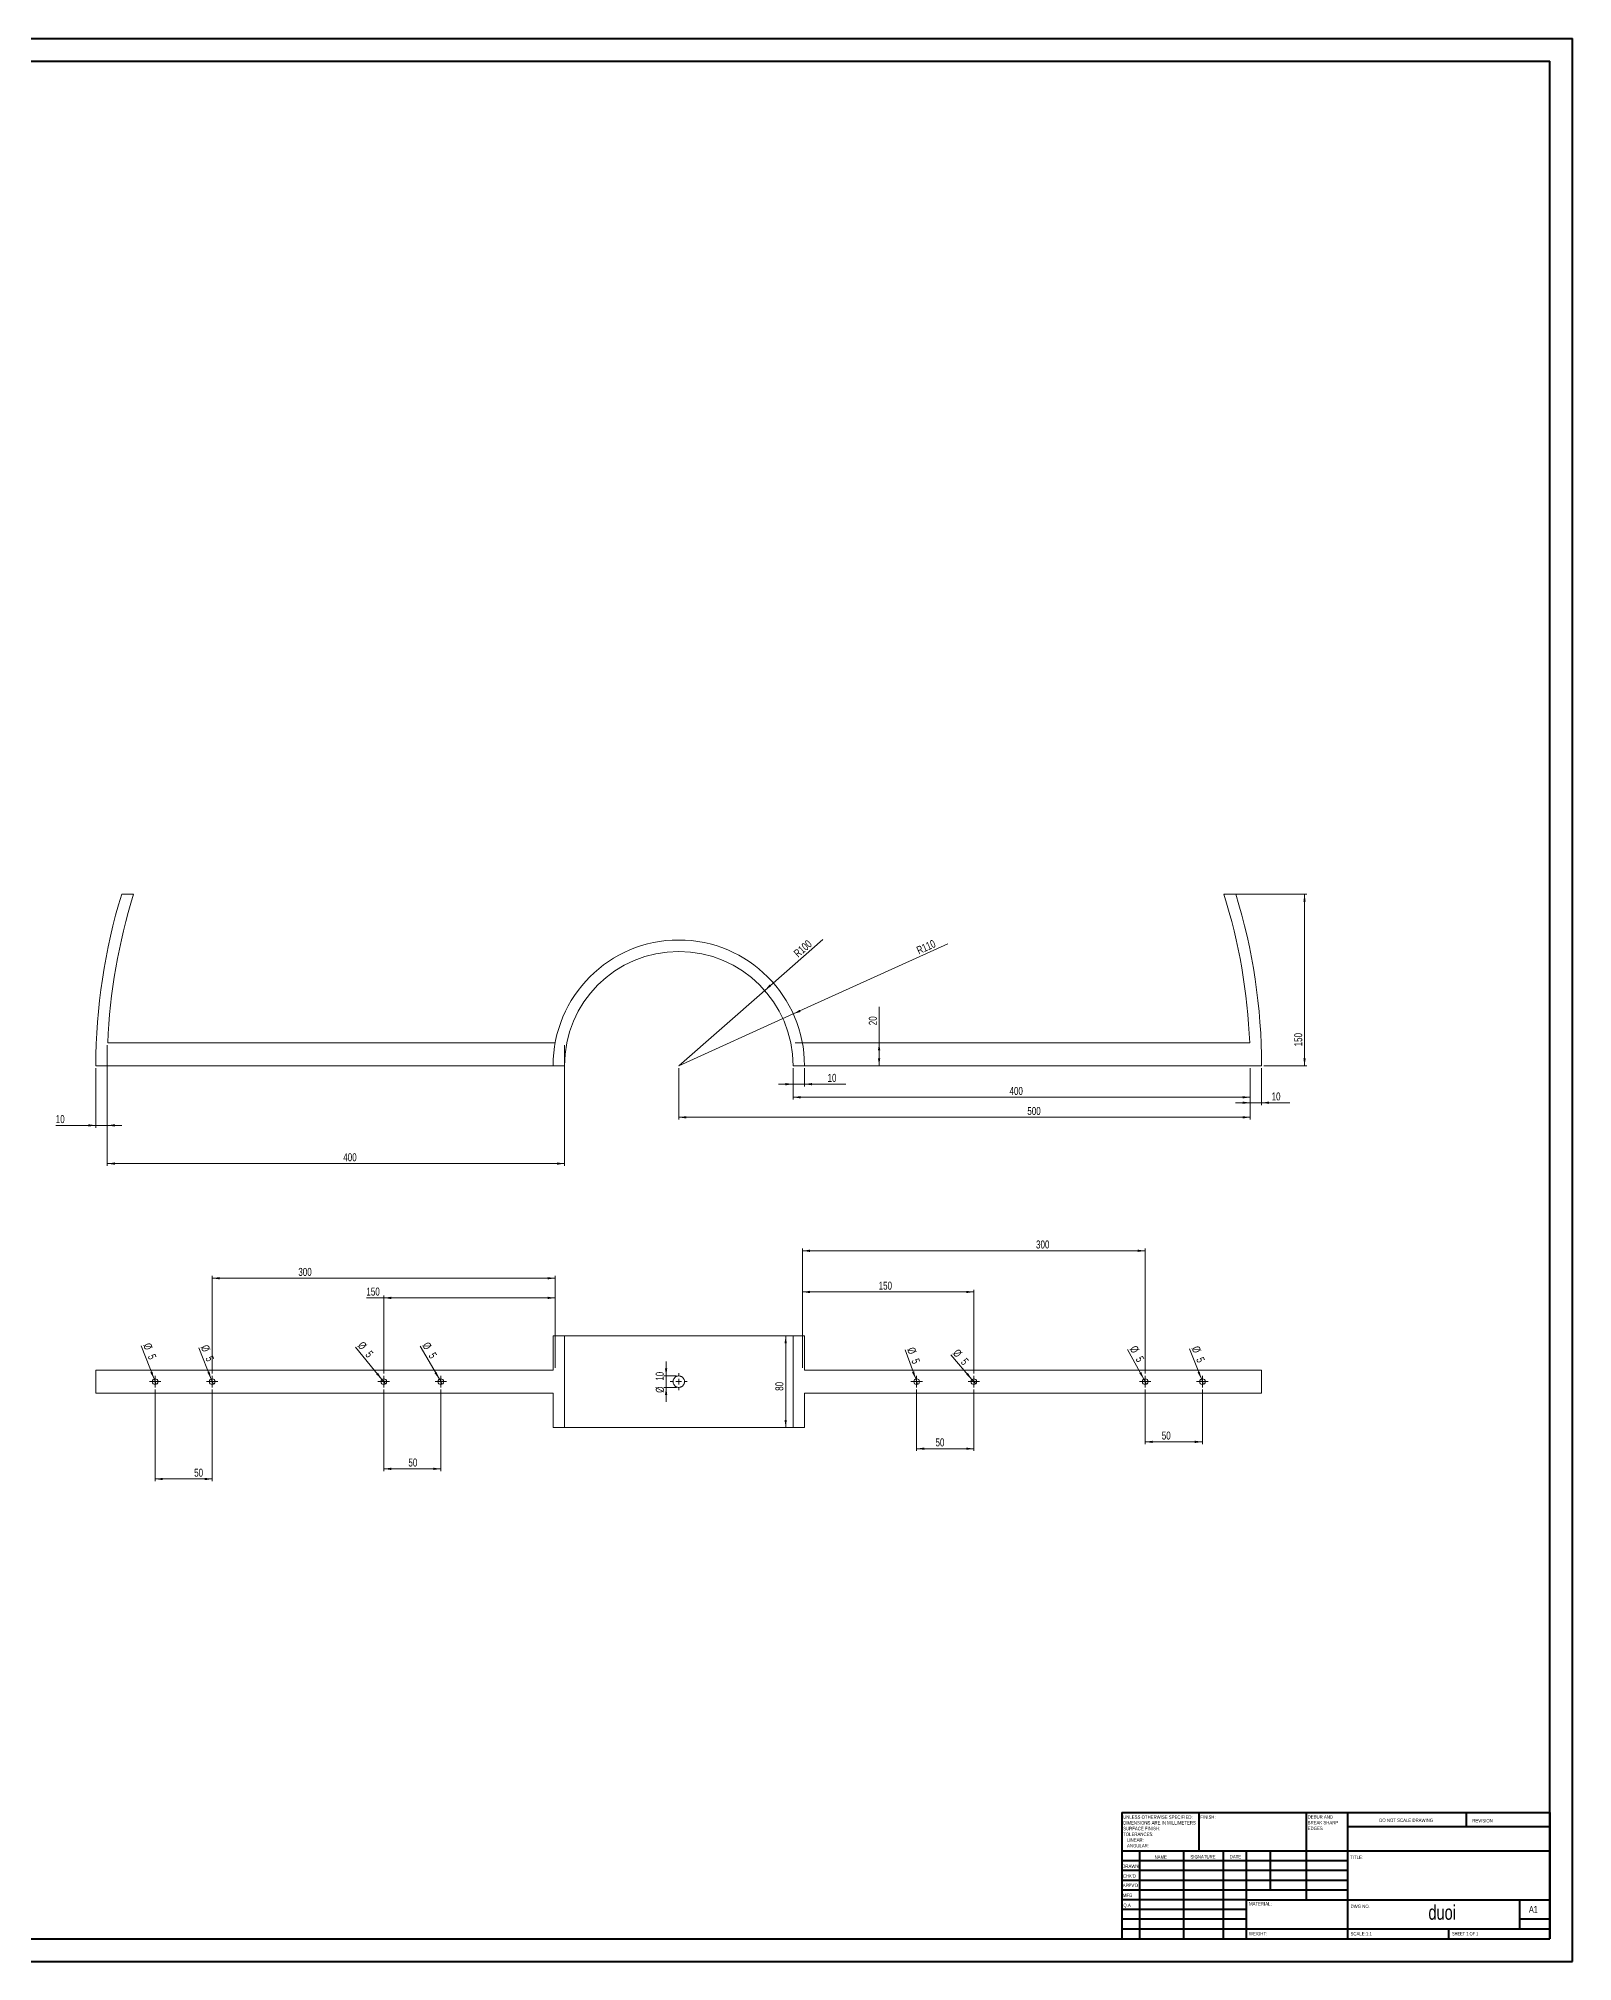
# Model space of a CAD drawing. Header units: millimetres. Extents: x 0 to 1189, y 0 to 841.
# Drawn here: x 518 to 1189, y 0 to 841 of the extents above; entities that cross this region are included whole.
import ezdxf

# ---------------------------------------------------------------- set-up
doc = ezdxf.new("R2010")
doc.units = ezdxf.units.MM
doc.styles.add('SLDTEXTSTYLE0', font='TXT', dxfattribs={"width": 0.75})
doc.styles.add('SLDTEXTSTYLE1', font='TXT', dxfattribs={"width": 0.6875})
doc.dimstyles.new('SLDDIMSTYLE0', dxfattribs={"dimtxt": 3.5, "dimasz": 3.302, "dimexe": 0, "dimexo": 0.0625, "dimgap": 0.875, "dimtad": 1, "dimlfac": 2, "dimrnd": 1e-09, "dimzin": 12, "dimdsep": 46, "dimtxsty": 'SLDTEXTSTYLE0', "dimsah": 1, "dimcen": 0.09, "dimadec": 0, "dimazin": 3, "dimtfac": 1, "dimtofl": 0, "dimtmove": 0, "dimatfit": 3, "dimfxl": 1, "dimfrac": 2, "dimtolj": 1, "dimtzin": 12, "dimarcsym": 0})
doc.dimstyles.new('SLDDIMSTYLE1', dxfattribs={"dimtxt": 3.5, "dimasz": 3.302, "dimexe": 0, "dimexo": 0.0625, "dimgap": 0.875, "dimtad": 1, "dimlfac": 2, "dimrnd": 1e-09, "dimzin": 12, "dimdsep": 46, "dimtxsty": 'SLDTEXTSTYLE0', "dimblk1": 'NONE', "dimsah": 1, "dimcen": 0, "dimadec": 0, "dimazin": 3, "dimtfac": 1, "dimtmove": 0, "dimatfit": 3, "dimldrblk": 'NONE', "dimfxl": 1, "dimfrac": 2, "dimtolj": 1, "dimtzin": 12, "dimarcsym": 0})
doc.dimstyles.new('SLDDIMSTYLE2', dxfattribs={"dimtxt": 3.5, "dimasz": 3.302, "dimexe": 0, "dimexo": 0.0625, "dimgap": 0.875, "dimtad": 1, "dimlfac": 2, "dimrnd": 1e-09, "dimzin": 12, "dimdsep": 46, "dimtxsty": 'SLDTEXTSTYLE0', "dimsah": 1, "dimcen": 0.09, "dimadec": 0, "dimazin": 3, "dimtfac": 1, "dimtmove": 0, "dimatfit": 0, "dimfxl": 1, "dimfrac": 2, "dimtolj": 1, "dimtzin": 12, "dimarcsym": 0})
doc.dimstyles.new('SLDDIMSTYLE3', dxfattribs={"dimtxt": 3.5, "dimasz": 3.302, "dimexe": 0, "dimexo": 0.0625, "dimgap": 0.875, "dimtad": 1, "dimlfac": 2, "dimrnd": 1e-09, "dimzin": 12, "dimdsep": 46, "dimtxsty": 'SLDTEXTSTYLE0', "dimsah": 1, "dimcen": 0, "dimadec": 0, "dimazin": 3, "dimtfac": 1, "dimtofl": 0, "dimtmove": 0, "dimatfit": 3, "dimfxl": 1, "dimfrac": 2, "dimtolj": 1, "dimtzin": 12, "dimarcsym": 0})

# ---------------------------------------------------------------- blocks, each defined once
blk = doc.blocks.new('SW_NOTE_0')
at = {"color": 0, "linetype": 'Continuous', "lineweight": 0, "char_height": 1.5, "attachment_point": 1, "style": 'SLDTEXTSTYLE0'}
for s, insert in [('DEBUR AND', (0, 1.93)), ('BREAK SHARP', (0, -0.57)), ('EDGES', (0, -3.07))]:
    blk.add_mtext(s, dxfattribs=dict(at, insert=insert))
blk = doc.blocks.new('SW_NOTE_1')
at = {"color": 0, "linetype": 'Continuous', "lineweight": 0, "char_height": 1.5, "attachment_point": 1, "style": 'SLDTEXTSTYLE0'}
for s, insert in [('UNLESS OTHERWISE SPECIFIED:', (0, 1.93)), ('TOLERANCES:', (0, -5.57)), ('SURFACE FINISH:', (0, -3.07)), ('DIMENSIONS ARE IN MILLIMETERS', (0, -0.57)), ('LINEAR:', (1.69, -8.07)), ('ANGULAR:', (1.69, -10.57))]:
    blk.add_mtext(s, dxfattribs=dict(at, insert=insert))
blk = doc.blocks.new('_D')
at = {"color": 7, "linetype": 'Continuous', "lineweight": 0}
for p, q in [((852.04, 273.81), (843.82, 273.81)), ((844.82, 233.81), (844.82, 273.81)), ((852.04, 233.81), (843.82, 233.81))]:
    blk.add_line(p, q, dxfattribs=at)
for points in [[(844.82, 273.81), (844.31, 270.51), (845.33, 270.51)], [(844.82, 233.81), (845.33, 237.11), (844.31, 237.11)]]:
    blk.add_solid(points, dxfattribs=at)
at = {"color": 7, "linetype": 'Continuous', "lineweight": 0, "insert": (840.31, 249.8, 37.55), "char_height": 3.5, "attachment_point": 1, "rotation": 90, "style": 'SLDTEXTSTYLE0'}
blk.add_mtext('80', dxfattribs=at)
blk = doc.blocks.new('_D_1')
at = {"color": 7, "linetype": 'Continuous', "lineweight": 0}
for p, q in [((852.12, 259.81), (852.12, 312.03)), ((1002.12, 257.31), (1002.12, 312.03)), ((1002.12, 311.03), (852.12, 311.03))]:
    blk.add_line(p, q, dxfattribs=at)
for points in [[(852.12, 311.03), (855.42, 310.53), (855.42, 311.54)], [(1002.12, 311.03), (998.82, 311.54), (998.82, 310.53)]]:
    blk.add_solid(points, dxfattribs=at)
at = {"color": 7, "linetype": 'Continuous', "lineweight": 0, "insert": (954.35, 315.55, 27.45), "char_height": 3.5, "attachment_point": 1, "style": 'SLDTEXTSTYLE0'}
blk.add_mtext('300', dxfattribs=at)
blk = doc.blocks.new('_D_2')
at = {"color": 7, "linetype": 'Continuous', "lineweight": 0}
for p, q in [((852.12, 259.81), (852.12, 294.03)), ((927.12, 293.03), (852.12, 293.03)), ((927.12, 257.31), (927.12, 294.03))]:
    blk.add_line(p, q, dxfattribs=at)
for points in [[(852.12, 293.03), (855.42, 292.53), (855.42, 293.54)], [(927.12, 293.03), (923.82, 293.54), (923.82, 292.53)]]:
    blk.add_solid(points, dxfattribs=at)
at = {"color": 7, "linetype": 'Continuous', "lineweight": 0, "insert": (885.49, 297.55, 27.45), "char_height": 3.5, "attachment_point": 1, "style": 'SLDTEXTSTYLE0'}
blk.add_mtext('150', dxfattribs=at)
blk = doc.blocks.new('_D_3')
at = {"color": 7, "linetype": 'Continuous', "lineweight": 0}
for p, q in [((668.96, 290.44), (661.39, 290.44)), ((668.96, 257.31), (668.96, 291.44)), ((668.96, 290.44), (743.96, 290.44)), ((743.96, 259.81), (743.96, 291.44))]:
    blk.add_line(p, q, dxfattribs=at)
for points in [[(668.96, 290.44), (672.26, 289.93), (672.26, 290.95)], [(743.96, 290.44), (740.65, 290.95), (740.65, 289.93)]]:
    blk.add_solid(points, dxfattribs=at)
at = {"color": 7, "linetype": 'Continuous', "lineweight": 0, "insert": (661.39, 294.95, 27.45), "char_height": 3.5, "attachment_point": 1, "style": 'SLDTEXTSTYLE0'}
blk.add_mtext('150', dxfattribs=at)
blk = doc.blocks.new('_D_4')
at = {"color": 7, "linetype": 'Continuous', "lineweight": 0}
for p, q in [((593.96, 257.31), (593.96, 300.03)), ((593.96, 299.03), (743.96, 299.03)), ((743.96, 259.81), (743.96, 300.03))]:
    blk.add_line(p, q, dxfattribs=at)
for points in [[(593.96, 299.03), (597.26, 298.53), (597.26, 299.54)], [(743.96, 299.03), (740.65, 299.54), (740.65, 298.53)]]:
    blk.add_solid(points, dxfattribs=at)
at = {"color": 7, "linetype": 'Continuous', "lineweight": 0, "insert": (631.6, 303.55, 27.45), "char_height": 3.5, "attachment_point": 1, "style": 'SLDTEXTSTYLE0'}
blk.add_mtext('300', dxfattribs=at)
blk = doc.blocks.new('_D_5')
at = {"color": 7, "linetype": 'Continuous', "lineweight": 0}
for p, q in [((1002.12, 250.31), (1002.12, 226.48)), ((1027.12, 250.31), (1027.12, 226.48)), ((1027.12, 227.48), (1002.12, 227.48))]:
    blk.add_line(p, q, dxfattribs=at)
for points in [[(1002.12, 227.48), (1005.42, 226.97), (1005.42, 227.99)], [(1027.12, 227.48), (1023.82, 227.99), (1023.82, 226.97)]]:
    blk.add_solid(points, dxfattribs=at)
at = {"color": 7, "linetype": 'Continuous', "lineweight": 0, "insert": (1009.37, 231.99, 27.45), "char_height": 3.5, "attachment_point": 1, "style": 'SLDTEXTSTYLE0'}
blk.add_mtext('50', dxfattribs=at)
blk = doc.blocks.new('_D_6')
at = {"color": 7, "linetype": 'Continuous', "lineweight": 0}
for p, q in [((902.12, 250.31), (902.12, 223.49)), ((927.12, 250.31), (927.12, 223.49)), ((902.12, 224.49), (927.12, 224.49))]:
    blk.add_line(p, q, dxfattribs=at)
for points in [[(902.12, 224.49), (905.42, 223.98), (905.42, 224.99)], [(927.12, 224.49), (923.82, 224.99), (923.82, 223.98)]]:
    blk.add_solid(points, dxfattribs=at)
at = {"color": 7, "linetype": 'Continuous', "lineweight": 0, "insert": (910.36, 229, 27.45), "char_height": 3.5, "attachment_point": 1, "style": 'SLDTEXTSTYLE0'}
blk.add_mtext('50', dxfattribs=at)
blk = doc.blocks.new('_D_7')
at = {"color": 7, "linetype": 'Continuous', "lineweight": 0}
for p, q in [((568.96, 250.31), (568.96, 210.24)), ((593.96, 250.31), (593.96, 210.24)), ((568.96, 211.24), (593.96, 211.24))]:
    blk.add_line(p, q, dxfattribs=at)
for points in [[(568.96, 211.24), (572.26, 210.73), (572.26, 211.75)], [(593.96, 211.24), (590.65, 211.75), (590.65, 210.73)]]:
    blk.add_solid(points, dxfattribs=at)
at = {"color": 7, "linetype": 'Continuous', "lineweight": 0, "insert": (586.04, 215.75, 27.45), "char_height": 3.5, "attachment_point": 1, "style": 'SLDTEXTSTYLE0'}
blk.add_mtext('50', dxfattribs=at)
blk = doc.blocks.new('_D_8')
at = {"color": 7, "linetype": 'Continuous', "lineweight": 0}
for p, q in [((668.96, 250.31), (668.96, 214.68)), ((693.96, 250.31), (693.96, 214.68)), ((693.96, 215.68), (668.96, 215.68))]:
    blk.add_line(p, q, dxfattribs=at)
for points in [[(668.96, 215.68), (672.26, 215.17), (672.26, 216.19)], [(693.96, 215.68), (690.65, 216.19), (690.65, 215.17)]]:
    blk.add_solid(points, dxfattribs=at)
at = {"color": 7, "linetype": 'Continuous', "lineweight": 0, "insert": (679.75, 220.19, 27.45), "char_height": 3.5, "attachment_point": 1, "style": 'SLDTEXTSTYLE0'}
blk.add_mtext('50', dxfattribs=at)
blk = doc.blocks.new('_D_9')
at = {"color": 7, "linetype": 'Continuous', "lineweight": 0}
for q in [(1021.54, 268.18), (1027.58, 252.65)]:
    blk.add_line((1026.67, 254.98), q, dxfattribs=at)
blk.add_solid([(1026.67, 254.98), (1025.95, 258.24), (1025, 257.87)], dxfattribs=at)
at = {"color": 7, "linetype": 'Continuous', "lineweight": 0, "char_height": 3.5, "attachment_point": 1, "rotation": 291.25456, "style": 'SLDTEXTSTYLE0'}
for s, insert in [('%%c', (1025.65, 269.78, 27.45)), ('5', (1027.61, 264.88, 27.45))]:
    blk.add_mtext(s, dxfattribs=dict(at, insert=insert))
blk = doc.blocks.new('_NONE')
blk = doc.blocks.new('_D_10')
at = {"color": 7, "linetype": 'Continuous', "lineweight": 0}
for q in [(994.43, 267.85), (1002.72, 252.72)]:
    blk.add_line((1001.52, 254.91), q, dxfattribs=at)
blk.add_solid([(1001.52, 254.91), (1000.38, 258.05), (999.49, 257.56)], dxfattribs=at)
at = {"color": 7, "linetype": 'Continuous', "lineweight": 0, "char_height": 3.5, "attachment_point": 1, "rotation": 298.73085, "style": 'SLDTEXTSTYLE0'}
for s, insert in [('%%c', (998.31, 269.98, 27.45)), ('5', (1000.89, 265.38, 27.45))]:
    blk.add_mtext(s, dxfattribs=dict(at, insert=insert))
blk = doc.blocks.new('_D_11')
at = {"color": 7, "linetype": 'Continuous', "lineweight": 0}
for q in [(897.05, 267.72), (902.55, 252.64)]:
    blk.add_line((901.69, 254.99), q, dxfattribs=at)
blk.add_solid([(901.69, 254.99), (901.04, 258.26), (900.09, 257.91)], dxfattribs=at)
at = {"color": 7, "linetype": 'Continuous', "lineweight": 0, "char_height": 3.5, "attachment_point": 1, "rotation": 290.03618, "style": 'SLDTEXTSTYLE0'}
for s, insert in [('%%c', (901.19, 269.23, 27.45)), ('5', (903.05, 264.28, 27.45))]:
    blk.add_mtext(s, dxfattribs=dict(at, insert=insert))
blk = doc.blocks.new('_D_12')
at = {"color": 7, "linetype": 'Continuous', "lineweight": 0}
for q in [(917.05, 265.56), (927.94, 252.86)]:
    blk.add_line((926.31, 254.76), q, dxfattribs=at)
blk.add_solid([(926.31, 254.76), (924.55, 257.6), (923.77, 256.94)], dxfattribs=at)
at = {"color": 7, "linetype": 'Continuous', "lineweight": 0, "char_height": 3.5, "attachment_point": 1, "rotation": 310.60899, "style": 'SLDTEXTSTYLE0'}
for s, insert in [('%%c', (920.41, 268.43, 27.45)), ('5', (923.88, 264.46, 27.45))]:
    blk.add_mtext(s, dxfattribs=dict(at, insert=insert))
blk = doc.blocks.new('_D_13')
at = {"color": 7, "linetype": 'Continuous', "lineweight": 0}
for q in [(684.9, 269.27), (694.59, 252.73)]:
    blk.add_line((693.32, 254.89), q, dxfattribs=at)
blk.add_solid([(693.32, 254.89), (692.09, 258), (691.22, 257.48)], dxfattribs=at)
at = {"color": 7, "linetype": 'Continuous', "lineweight": 0, "char_height": 3.5, "attachment_point": 1, "rotation": 300.36465, "style": 'SLDTEXTSTYLE0'}
for s, insert in [('%%c', (688.74, 271.52, 27.45)), ('5', (691.45, 266.99, 27.45))]:
    blk.add_mtext(s, dxfattribs=dict(at, insert=insert))
blk = doc.blocks.new('_D_14')
at = {"color": 7, "linetype": 'Continuous', "lineweight": 0}
for q in [(656.62, 268.92), (669.75, 252.84)]:
    blk.add_line((668.17, 254.78), q, dxfattribs=at)
blk.add_solid([(668.17, 254.78), (666.47, 257.66), (665.68, 257.02)], dxfattribs=at)
at = {"color": 7, "linetype": 'Continuous', "lineweight": 0, "char_height": 3.5, "attachment_point": 1, "rotation": 309.24448, "style": 'SLDTEXTSTYLE0'}
for s, insert in [('%%c', (660.07, 271.74, 27.45)), ('5', (663.45, 267.69, 27.45))]:
    blk.add_mtext(s, dxfattribs=dict(at, insert=insert))
blk = doc.blocks.new('_D_15')
at = {"color": 7, "linetype": 'Continuous', "lineweight": 0}
for q in [(588.03, 268.66), (594.42, 252.65)]:
    blk.add_line((593.49, 254.97), q, dxfattribs=at)
blk.add_solid([(593.49, 254.97), (592.74, 258.23), (591.8, 257.85)], dxfattribs=at)
at = {"color": 7, "linetype": 'Continuous', "lineweight": 0, "char_height": 3.5, "attachment_point": 1, "rotation": 291.76591, "style": 'SLDTEXTSTYLE0'}
for s, insert in [('%%c', (592.14, 270.3, 27.45)), ('5', (594.15, 265.41, 27.45))]:
    blk.add_mtext(s, dxfattribs=dict(at, insert=insert))
blk = doc.blocks.new('_D_16')
at = {"color": 7, "linetype": 'Continuous', "lineweight": 0}
for q in [(562.8, 269.5), (569.41, 252.65)]:
    blk.add_line((568.5, 254.98), q, dxfattribs=at)
blk.add_solid([(568.5, 254.98), (567.77, 258.24), (566.82, 257.86)], dxfattribs=at)
at = {"color": 7, "linetype": 'Continuous', "lineweight": 0, "char_height": 3.5, "attachment_point": 1, "rotation": 291.41439, "style": 'SLDTEXTSTYLE0'}
for s, insert in [('%%c', (566.93, 271.12, 27.45)), ('5', (568.91, 266.23, 27.45))]:
    blk.add_mtext(s, dxfattribs=dict(at, insert=insert))
blk = doc.blocks.new('_D_17')
at = {"color": 7, "linetype": 'Continuous', "lineweight": 0}
for p, q in [((792.52, 256.31), (792.52, 262.66)), ((797.04, 256.31), (791.52, 256.31)), ((792.52, 251.31), (792.52, 256.31)), ((797.04, 251.31), (791.52, 251.31)), ((792.52, 251.31), (792.52, 244.96))]:
    blk.add_line(p, q, dxfattribs=at)
for points in [[(792.52, 256.31), (793.02, 259.61), (792.01, 259.61)], [(792.52, 251.31), (792.01, 248.01), (793.02, 248.01)]]:
    blk.add_solid(points, dxfattribs=at)
at = {"color": 7, "linetype": 'Continuous', "lineweight": 0, "char_height": 3.5, "attachment_point": 1, "rotation": 90, "style": 'SLDTEXTSTYLE0'}
for s, insert in [('10', (787.95, 254.21, -17.55)), ('%%c', (788, 248.93, -17.55))]:
    blk.add_mtext(s, dxfattribs=dict(at, insert=insert))
blk = doc.blocks.new('SW_CENTERMARKSYMBOL_0')
at = {"color": 0, "linetype": 'Continuous', "lineweight": 0}
for p, q in [((-1.25, 0), (-2.5, 0)), ((0, 0), (-1.25, 0)), ((0, 1.25), (0, 2.5)), ((0, 0), (0, 1.25)), ((0, 0), (0, -1.25)), ((0, 0), (1.25, 0)), ((1.25, 0), (2.5, 0)), ((0, -1.25), (0, -2.5))]:
    blk.add_line(p, q, dxfattribs=at)
blk = doc.blocks.new('SW_CENTERMARKSYMBOL_1')
at = {"color": 0, "linetype": 'Continuous', "lineweight": 0}
for p, q in [((-1.25, 0), (-2.5, 0)), ((0, 0), (-1.25, 0)), ((0, 1.25), (0, 2.5)), ((0, 0), (0, 1.25)), ((0, 0), (0, -1.25)), ((0, 0), (1.25, 0)), ((1.25, 0), (2.5, 0)), ((0, -1.25), (0, -2.5))]:
    blk.add_line(p, q, dxfattribs=at)
blk = doc.blocks.new('SW_CENTERMARKSYMBOL_2')
at = {"color": 0, "linetype": 'Continuous', "lineweight": 0}
for p, q in [((-1.25, 0), (-2.5, 0)), ((0, 0), (-1.25, 0)), ((0, 1.25), (0, 2.5)), ((0, 0), (0, 1.25)), ((0, 0), (0, -1.25)), ((0, 0), (1.25, 0)), ((1.25, 0), (2.5, 0)), ((0, -1.25), (0, -2.5))]:
    blk.add_line(p, q, dxfattribs=at)
blk = doc.blocks.new('SW_CENTERMARKSYMBOL_3')
at = {"color": 0, "linetype": 'Continuous', "lineweight": 0}
for p, q in [((-1.25, 0), (-2.5, 0)), ((0, 0), (-1.25, 0)), ((0, 1.25), (0, 2.5)), ((0, 0), (0, 1.25)), ((0, 0), (0, -1.25)), ((0, 0), (1.25, 0)), ((1.25, 0), (2.5, 0)), ((0, -1.25), (0, -2.5))]:
    blk.add_line(p, q, dxfattribs=at)
blk = doc.blocks.new('SW_CENTERMARKSYMBOL_4')
at = {"color": 0, "linetype": 'Continuous', "lineweight": 0}
for p, q in [((-1.25, 0), (-2.5, 0)), ((0, 0), (-1.25, 0)), ((0, 1.25), (0, 2.5)), ((0, 0), (0, 1.25)), ((0, 0), (0, -1.25)), ((0, 0), (1.25, 0)), ((1.25, 0), (2.5, 0)), ((0, -1.25), (0, -2.5))]:
    blk.add_line(p, q, dxfattribs=at)
blk = doc.blocks.new('SW_CENTERMARKSYMBOL_5')
at = {"color": 0, "linetype": 'Continuous', "lineweight": 0}
for p, q in [((-1.25, 0), (-2.5, 0)), ((0, 0), (-1.25, 0)), ((0, 1.25), (0, 2.5)), ((0, 0), (0, 1.25)), ((0, 0), (0, -1.25)), ((0, 0), (1.25, 0)), ((1.25, 0), (2.5, 0)), ((0, -1.25), (0, -2.5))]:
    blk.add_line(p, q, dxfattribs=at)
blk = doc.blocks.new('SW_CENTERMARKSYMBOL_6')
at = {"color": 0, "linetype": 'Continuous', "lineweight": 0}
for p, q in [((-1.25, 0), (-2.5, 0)), ((0, 0), (-1.25, 0)), ((0, 1.25), (0, 2.5)), ((0, 0), (0, 1.25)), ((0, 0), (0, -1.25)), ((0, 0), (1.25, 0)), ((1.25, 0), (2.5, 0)), ((0, -1.25), (0, -2.5))]:
    blk.add_line(p, q, dxfattribs=at)
blk = doc.blocks.new('SW_CENTERMARKSYMBOL_7')
at = {"color": 0, "linetype": 'Continuous', "lineweight": 0}
for p, q in [((-1.25, 0), (-2.5, 0)), ((0, 0), (-1.25, 0)), ((0, 1.25), (0, 2.5)), ((0, 0), (0, 1.25)), ((0, 0), (0, -1.25)), ((0, 0), (1.25, 0)), ((1.25, 0), (2.5, 0)), ((0, -1.25), (0, -2.5))]:
    blk.add_line(p, q, dxfattribs=at)
blk = doc.blocks.new('SW_CENTERMARKSYMBOL_8')
at = {"color": 0, "linetype": 'Continuous', "lineweight": 0}
for p, q in [((-2.5, 0), (-3.75, 0)), ((0, 0), (-1.25, 0)), ((0, 2.5), (0, 3.75)), ((0, 0), (0, 1.25)), ((0, 0), (0, -1.25)), ((0, 0), (1.25, 0)), ((2.5, 0), (3.75, 0)), ((0, -2.5), (0, -3.75))]:
    blk.add_line(p, q, dxfattribs=at)
blk = doc.blocks.new('_D_18')
at = {"color": 7, "linetype": 'Continuous', "lineweight": 0}
for p, q in [((848.04, 390.95), (848.04, 377.17)), ((1048.04, 390.95), (1048.04, 377.17)), ((848.04, 378.17), (1048.04, 378.17))]:
    blk.add_line(p, q, dxfattribs=at)
for points in [[(848.04, 378.17), (851.34, 377.67), (851.34, 378.68)], [(1048.04, 378.17), (1044.74, 378.68), (1044.74, 377.67)]]:
    blk.add_solid(points, dxfattribs=at)
at = {"color": 7, "linetype": 'Continuous', "lineweight": 0, "insert": (942.74, 382.69, -4.95), "char_height": 3.5, "attachment_point": 1, "style": 'SLDTEXTSTYLE0'}
blk.add_mtext('400', dxfattribs=at)
blk = doc.blocks.new('_D_19')
at = {"color": 7, "linetype": 'Continuous', "lineweight": 0}
for p, q in [((885.7, 401.95), (885.7, 417.68)), ((849.04, 401.95), (886.7, 401.95)), ((885.7, 401.95), (885.7, 391.95)), ((849.04, 391.95), (886.7, 391.95))]:
    blk.add_line(p, q, dxfattribs=at)
for points in [[(885.7, 401.95), (885.19, 398.65), (886.21, 398.65)], [(885.7, 391.95), (886.21, 395.25), (885.19, 395.25)]]:
    blk.add_solid(points, dxfattribs=at)
at = {"color": 7, "linetype": 'Continuous', "lineweight": 0, "insert": (881.19, 409.67, 5.05), "char_height": 3.5, "attachment_point": 1, "rotation": 90, "style": 'SLDTEXTSTYLE0'}
blk.add_mtext('20', dxfattribs=at)
blk = doc.blocks.new('_D_20')
at = {"color": 7, "linetype": 'Continuous', "lineweight": 0}
for p, q in [((548.04, 400.95), (548.04, 348.17)), ((748.04, 400.95), (748.04, 348.17)), ((748.04, 349.17), (548.04, 349.17))]:
    blk.add_line(p, q, dxfattribs=at)
for points in [[(548.04, 349.17), (551.34, 348.67), (551.34, 349.68)], [(748.04, 349.17), (744.74, 349.68), (744.74, 348.67)]]:
    blk.add_solid(points, dxfattribs=at)
at = {"color": 7, "linetype": 'Continuous', "lineweight": 0, "insert": (651.27, 353.69, 5.05), "char_height": 3.5, "attachment_point": 1, "style": 'SLDTEXTSTYLE0'}
blk.add_mtext('400', dxfattribs=at)
blk = doc.blocks.new('_D_21')
at = {"color": 7, "linetype": 'Continuous', "lineweight": 0}
for q in [(861.07, 447.22), (798.04, 391.95)]:
    blk.add_line((835.64, 424.91), q, dxfattribs=at)
blk.add_solid([(835.64, 424.91), (838.45, 426.71), (837.78, 427.47)], dxfattribs=at)
at = {"color": 7, "linetype": 'Continuous', "lineweight": 0, "insert": (848, 441.75, -19.95), "char_height": 3.5, "attachment_point": 1, "rotation": 41.24248, "style": 'SLDTEXTSTYLE0'}
blk.add_mtext('R100', dxfattribs=at)
blk = doc.blocks.new('_D_22')
at = {"color": 7, "linetype": 'Continuous', "lineweight": 0}
for q in [(915.78, 445.21), (798.04, 391.95)]:
    blk.add_line((848.15, 414.62), q, dxfattribs=at)
blk.add_solid([(848.15, 414.62), (851.37, 415.52), (850.95, 416.44)], dxfattribs=at)
at = {"color": 7, "linetype": 'Continuous', "lineweight": 0, "insert": (901.68, 443.78, -19.95), "char_height": 3.5, "attachment_point": 1, "rotation": 24.33959, "style": 'SLDTEXTSTYLE0'}
blk.add_mtext('R110', dxfattribs=at)
blk = doc.blocks.new('_D_23')
at = {"color": 7, "linetype": 'Continuous', "lineweight": 0}
for p, q in [((848.04, 390.95), (848.04, 382.91)), ((853.04, 390.95), (853.04, 382.91)), ((848.04, 383.91), (841.69, 383.91)), ((848.04, 383.91), (853.04, 383.91)), ((853.04, 383.91), (871.16, 383.91))]:
    blk.add_line(p, q, dxfattribs=at)
for points in [[(848.04, 383.91), (844.74, 384.41), (844.74, 383.4)], [(853.04, 383.91), (856.34, 383.4), (856.34, 384.41)]]:
    blk.add_solid(points, dxfattribs=at)
at = {"color": 7, "linetype": 'Continuous', "lineweight": 0, "insert": (863.14, 388.42, -19.95), "char_height": 3.5, "attachment_point": 1, "style": 'SLDTEXTSTYLE0'}
blk.add_mtext('10', dxfattribs=at)
blk = doc.blocks.new('_D_24')
at = {"color": 7, "linetype": 'Continuous', "lineweight": 0}
for p, q in [((1037.52, 466.95), (1072.82, 466.95)), ((1071.82, 466.95), (1071.82, 391.95)), ((1054.04, 391.95), (1072.82, 391.95))]:
    blk.add_line(p, q, dxfattribs=at)
for points in [[(1071.82, 466.95), (1071.31, 463.65), (1072.33, 463.65)], [(1071.82, 391.95), (1072.33, 395.25), (1071.31, 395.25)]]:
    blk.add_solid(points, dxfattribs=at)
at = {"color": 7, "linetype": 'Continuous', "lineweight": 0, "insert": (1067.31, 400.43, 5.05), "char_height": 3.5, "attachment_point": 1, "rotation": 90, "style": 'SLDTEXTSTYLE0'}
blk.add_mtext('150', dxfattribs=at)
blk = doc.blocks.new('_D_25')
at = {"color": 7, "linetype": 'Continuous', "lineweight": 0}
for p, q in [((798.04, 390.95), (798.04, 368.41)), ((1048.04, 390.95), (1048.04, 368.41)), ((798.04, 369.41), (1048.04, 369.41))]:
    blk.add_line(p, q, dxfattribs=at)
for points in [[(798.04, 369.41), (801.34, 368.91), (801.34, 369.92)], [(1048.04, 369.41), (1044.74, 369.92), (1044.74, 368.91)]]:
    blk.add_solid(points, dxfattribs=at)
at = {"color": 7, "linetype": 'Continuous', "lineweight": 0, "insert": (950.54, 373.93, 5.05), "char_height": 3.5, "attachment_point": 1, "style": 'SLDTEXTSTYLE0'}
blk.add_mtext('500', dxfattribs=at)
blk = doc.blocks.new('_D_26')
at = {"color": 7, "linetype": 'Continuous', "lineweight": 0}
for p, q in [((1048.04, 390.95), (1048.04, 374.79)), ((1053.04, 390.95), (1053.04, 374.79)), ((1048.04, 375.79), (1041.69, 375.79)), ((1048.04, 375.79), (1053.04, 375.79)), ((1053.04, 375.79), (1065.44, 375.79))]:
    blk.add_line(p, q, dxfattribs=at)
for points in [[(1048.04, 375.79), (1044.74, 376.3), (1044.74, 375.28)], [(1053.04, 375.79), (1056.34, 375.28), (1056.34, 376.3)]]:
    blk.add_solid(points, dxfattribs=at)
at = {"color": 7, "linetype": 'Continuous', "lineweight": 0, "insert": (1057.42, 380.3, 5.05), "char_height": 3.5, "attachment_point": 1, "style": 'SLDTEXTSTYLE0'}
blk.add_mtext('10', dxfattribs=at)
blk = doc.blocks.new('_D_27')
at = {"color": 7, "linetype": 'Continuous', "lineweight": 0}
for p, q in [((543.04, 390.95), (543.04, 364.88)), ((548.04, 390.95), (548.04, 364.88)), ((543.04, 365.88), (525.48, 365.88)), ((548.04, 365.88), (543.04, 365.88)), ((548.04, 365.88), (554.39, 365.88))]:
    blk.add_line(p, q, dxfattribs=at)
for points in [[(543.04, 365.88), (539.74, 366.39), (539.74, 365.37)], [(548.04, 365.88), (551.34, 365.37), (551.34, 366.39)]]:
    blk.add_solid(points, dxfattribs=at)
at = {"color": 7, "linetype": 'Continuous', "lineweight": 0, "insert": (525.48, 370.39, 5.05), "char_height": 3.5, "attachment_point": 1, "style": 'SLDTEXTSTYLE0'}
blk.add_mtext('10', dxfattribs=at)

msp = doc.modelspace()

# ---------------------------------------------------------------- linework, layer by layer
at = {"color": 7, "linetype": 'Continuous', "lineweight": 40}
for p, q in [((0.0788, 841.2148), (1189.0788, 841.2148)), ((1189.0788, 0.2148), (1189.0788, 841.2148)), ((25.0788, 831.2148), (1179.0788, 831.2148)), ((1179.0788, 10.2148), (1179.0788, 831.2148)), ((991.8788, 65.4648), (1179.0788, 65.4648)), ((991.8788, 65.4648), (991.8788, 10.2148)), ((1025.6788, 48.4648), (1025.6788, 65.4648)), ((1072.4788, 65.4648), (1072.4788, 27.2148)), ((1090.6788, 65.4648), (1090.6788, 10.2148)), ((1179.0788, 59.0898), (1090.6788, 59.0898)), ((1142.6788, 59.0898), (1142.6788, 65.4648)), ((1179.0788, 65.4648), (1179.0788, 10.2148)), ((1179.0788, 48.4648), (991.8788, 48.4648)), ((1090.6788, 44.2148), (991.8788, 44.2148)), ((999.6788, 48.4648), (999.6788, 10.2148)), ((1018.8698, 48.4648), (1018.8698, 10.2148)), ((1036.2778, 48.4648), (1036.2778, 10.2148)), ((1046.4788, 10.2148), (1046.4788, 48.4648)), ((1056.8788, 31.4648), (1056.8788, 48.4648)), ((1090.6788, 39.9648), (991.8788, 39.9648)), ((1090.6788, 35.7148), (991.8788, 35.7148)), ((1090.6788, 31.4648), (991.8788, 31.4648)), ((1046.4788, 27.2148), (991.8788, 27.2148)), ((1046.4788, 27.2148), (1179.0788, 27.2148)), ((1166.0788, 14.4648), (1166.0788, 27.2148)), ((1046.4788, 22.9647), (991.8788, 22.9647)), ((1046.4788, 18.7148), (991.8788, 18.7148)), ((1179.0788, 18.7148), (1166.0788, 18.7148)), ((25.0788, 10.2148), (1179.0788, 10.2148)), ((991.8788, 14.4648), (1179.0788, 14.4648)), ((1134.8788, 10.2148), (1134.8788, 14.4648)), ((0.0788, 0.2148), (1189.0788, 0.2148))]:
    msp.add_line(p, q, dxfattribs=at)
at = {"color": 7, "linetype": 'Continuous', "lineweight": 15}
for p, q in [((554.3185, 466.9526), (559.5549, 466.9526)), ((1036.5245, 466.9526), (1041.7609, 466.9526)), ((795.5397, 446.9526), (795.5397, 446.8957)), ((800.5397, 446.8957), (800.5397, 446.9526)), ((548.2398, 401.9526), (743.9564, 401.9526)), ((1047.8396, 401.9526), (852.123, 401.9526)), ((543.0397, 391.9526), (743.0397, 391.9526)), ((743.0397, 391.9526), (748.0397, 391.9526)), ((848.0397, 391.9526), (853.0397, 391.9526)), ((1053.0397, 391.9526), (853.0397, 391.9526)), ((743.0397, 273.8122), (743.0397, 258.8122)), ((743.0397, 273.8122), (748.0397, 273.8122)), ((748.0397, 273.8122), (748.0397, 233.8122)), ((748.0397, 273.8122), (848.0397, 273.8122)), ((848.0397, 273.8122), (848.0397, 233.8122)), ((848.0397, 273.8122), (853.0397, 273.8122)), ((853.0397, 273.8122), (853.0397, 258.8122)), ((543.0397, 248.8122), (543.0397, 258.8122)), ((543.0397, 258.8122), (743.0397, 258.8122)), ((1053.0397, 258.8122), (853.0397, 258.8122)), ((1053.0397, 248.8122), (1053.0397, 258.8122)), ((543.0397, 248.8122), (743.0397, 248.8122)), ((743.0397, 248.8122), (743.0397, 233.8122)), ((853.0397, 248.8122), (853.0397, 233.8122)), ((1053.0397, 248.8122), (853.0397, 248.8122)), ((743.0397, 233.8122), (748.0397, 233.8122)), ((748.0397, 233.8122), (848.0397, 233.8122)), ((848.0397, 233.8122), (853.0397, 233.8122))]:
    msp.add_line(p, q, dxfattribs=at)
for centre in [(568.9564, 253.8122), (593.9564, 253.8122), (668.9564, 253.8122), (693.9564, 253.8122), (902.123, 253.8122), (927.123, 253.8122), (1002.123, 253.8122), (1027.123, 253.8122)]:
    msp.add_circle(centre, 1.25, dxfattribs=at)
for radius, start, end in [(255, 162.8953648, 180), (250, 162.5423969, 177.7075572), (250, 2.2924428, 17.4576031), (255, 0, 17.1046352), (55, 0, 180), (50, 0, 180)]:
    msp.add_arc((798.0397, 391.9526), radius, start, end, dxfattribs=at)
msp.add_open_spline([(795.5397, 253.8122), (795.5397, 253.9774), (795.5559, 254.1398), (795.6035, 254.3795), (795.6233, 254.4587), (795.6709, 254.6158), (795.6989, 254.6938), (795.793, 254.9209), (795.8698, 255.0645), (796.0512, 255.3362), (796.1568, 255.4648), (796.3874, 255.6954), (796.5133, 255.7989), (796.7865, 255.9817), (796.932, 256.0593), (797.2328, 256.184), (797.3904, 256.232), (797.7131, 256.2962), (797.8753, 256.3121), (798.2014, 256.3123), (798.3671, 256.2961), (798.6877, 256.2323), (798.8436, 256.1851), (799.1463, 256.0599), (799.2927, 255.9817), (799.5636, 255.8007), (799.6899, 255.6975), (799.9233, 255.4642), (800.0269, 255.3378), (800.1628, 255.1348), (800.2048, 255.0648), (800.2822, 254.9202), (800.3177, 254.8453), (800.4119, 254.6181), (800.4592, 254.4623), (800.5232, 254.142), (800.5396, 253.9762), (800.5398, 253.6499), (800.524, 253.4878), (800.4602, 253.1654), (800.4122, 253.0074), (800.2878, 252.7064), (800.2105, 252.5613), (800.0277, 252.2875), (799.9243, 252.1615), (799.694, 251.9308), (799.5656, 251.8251), (799.2938, 251.6433), (799.1503, 251.5665), (798.848, 251.4408), (798.689, 251.3925), (798.3694, 251.3287), (798.2071, 251.3124), (797.8773, 251.312), (797.7142, 251.3281), (797.4746, 251.3755), (797.3954, 251.3953), (797.2385, 251.4427), (797.1604, 251.4705), (796.933, 251.5645), (796.7893, 251.6412), (796.5176, 251.8223), (796.3888, 251.9277), (796.1579, 252.1583), (796.0543, 252.284), (795.8716, 252.5568), (795.7936, 252.7025), (795.6686, 253.0032), (795.6206, 253.1601), (795.5559, 253.4836), (795.5397, 253.647), (795.5397, 253.8122)], degree=3, knots=[0, 0, 0, 0, 0.03125, 0.03125, 0.046875, 0.046875, 0.0625, 0.0625, 0.09375, 0.09375, 0.125, 0.125, 0.15625, 0.15625, 0.1875, 0.1875, 0.21875, 0.21875, 0.25, 0.25, 0.28125, 0.28125, 0.3125, 0.3125, 0.34375, 0.34375, 0.375, 0.375, 0.40625, 0.40625, 0.421875, 0.421875, 0.4375, 0.4375, 0.46875, 0.46875, 0.5, 0.5, 0.53125, 0.53125, 0.5625, 0.5625, 0.59375, 0.59375, 0.625, 0.625, 0.65625, 0.65625, 0.6875, 0.6875, 0.71875, 0.71875, 0.75, 0.75, 0.78125, 0.78125, 0.796875, 0.796875, 0.8125, 0.8125, 0.84375, 0.84375, 0.875, 0.875, 0.90625, 0.90625, 0.9375, 0.9375, 0.96875, 0.96875, 1, 1, 1, 1], dxfattribs=at)

# ---------------------------------------------------------------- block references
at = {"color": 7, "linetype": 'Continuous', "lineweight": 0}
for name, p in [('SW_CENTERMARKSYMBOL_4', (568.9564, 253.8122)), ('SW_CENTERMARKSYMBOL_0', (593.9564, 253.8122)), ('SW_CENTERMARKSYMBOL_1', (668.9564, 253.8122)), ('SW_CENTERMARKSYMBOL_5', (693.9564, 253.8122)), ('SW_CENTERMARKSYMBOL_8', (798.0397, 253.8122)), ('SW_CENTERMARKSYMBOL_6', (902.123, 253.8122)), ('SW_CENTERMARKSYMBOL_2', (927.123, 253.8122)), ('SW_CENTERMARKSYMBOL_3', (1002.123, 253.8122)), ('SW_CENTERMARKSYMBOL_7', (1027.123, 253.8122)), ('SW_NOTE_1', (992.4725, 62.2022)), ('SW_NOTE_0', (1073.1881, 62.2843))]:
    msp.add_blockref(name, p, dxfattribs=at)

# ---------------------------------------------------------------- texts
for s, insert, char_height, attachment_point, style in [('FINISH:', (1026.2501, 64.1341), 1.5, 1, 'SLDTEXTSTYLE0'), ('DO NOT SCALE DRAWING', (1104.4935, 62.7478), 1.5, 1, 'SLDTEXTSTYLE0'), ('REVISION', (1145.2064, 62.5497), 1.5, 1, 'SLDTEXTSTYLE0'), ('DRAWN', (992.091, 42.6445), 1.5, 1, 'SLDTEXTSTYLE0'), ('NAME', (1006.2011, 46.7163), 1.5, 1, 'SLDTEXTSTYLE0'), ('SIGNATURE', (1021.9124, 46.7765), 1.5, 1, 'SLDTEXTSTYLE0'), ('DATE', (1039.0935, 46.791), 1.5, 1, 'SLDTEXTSTYLE0'), ('TITLE:', (1091.835, 46.4931), 1.5, 1, 'SLDTEXTSTYLE0'), ("APPV'D", (992.2806, 34.2791), 1.5, 1, 'SLDTEXTSTYLE0'), ("CHK'D", (992.2893, 38.3692), 1.5, 1, 'SLDTEXTSTYLE0'), ('MFG', (992.334, 29.9485), 1.5, 1, 'SLDTEXTSTYLE0'), ('Q.A', (992.5479, 25.5644), 1.5, 1, 'SLDTEXTSTYLE0'), ('MATERIAL:', (1047.5247, 26.2008), 1.5, 1, 'SLDTEXTSTYLE0'), ('DWG NO.', (1091.9528, 25.0834), 1.5, 1, 'SLDTEXTSTYLE0'), ('duoi', (1132.0471, 24.8465), 6.35, 2, 'SLDTEXTSTYLE0'), ('A1', (1169.9998, 24.5152), 2.91042, 1, 'SLDTEXTSTYLE0'), ('WEIGHT:', (1047.4967, 13.1641), 1.4986, 1, 'SLDTEXTSTYLE0'), ('SCALE:1:1', (1091.9528, 13.1149), 1.5, 1, 'SLDTEXTSTYLE0'), ('SHEET 1 OF 1', (1136.3571, 13.1149), 1.5, 1, 'SLDTEXTSTYLE1')]:
    msp.add_mtext(s, dxfattribs=dict(at, insert=insert, char_height=char_height, attachment_point=attachment_point, style=style))

# ---------------------------------------------------------------- dimensions: what is measured, and where the dimension line sits
for base, p1, p2, angle, picture, middle in [((1069.0397, 391.9526), (1036.5245, 466.9526), (1053.0397, 391.9526), 90, '_D_24', (1069.0397, 405.7307)), ((882.9194, 391.9526), (848.0397, 401.9526), (848.0397, 391.9526), 90, '_D_19', (882.9194, 413.675)), ((743.9564, 301.8122), (593.9564, 253.8122), (743.9564, 258.8122), 0, '_D_4', (636.9029, 301.8122)), ((743.9564, 293.2206), (668.9564, 253.8122), (743.9564, 258.8122), 0, '_D_3', (666.6939, 293.2206)), ((842.0397, 273.8122), (853.0397, 233.8122), (853.0397, 273.8122), 90, '_D', (842.0397, 253.8122))]:
    dim = msp.add_linear_dim(base=base, p1=p1, p2=p2, angle=angle, dimstyle='SLDDIMSTYLE0', dxfattribs=at)
    dim.commit()
    dim.dimension.update_dxf_attribs({"geometry": picture, "text_midpoint": middle, "dimtype": 160})
for mpoint, picture, middle in [((835.636, 424.9149), '_D_21', (856.0608, 442.8222)), ((848.1512, 414.6205), '_D_22', (909.6843, 442.4549))]:
    dim = msp.add_radius_dim(center=(798.0397, 391.9526), mpoint=mpoint, dimstyle='SLDDIMSTYLE3', dxfattribs=at)
    dim.commit()
    dim.dimension.update_dxf_attribs({"geometry": picture, "text_midpoint": middle, "dimtype": 164})
for base, p1, p2, dimstyle, picture, middle in [((548.0397, 351.9526), (748.0397, 401.9526), (548.0397, 401.9526), 'SLDDIMSTYLE0', '_D_20', (656.5751, 351.9526)), ((543.0397, 368.6608), (548.0397, 391.9526), (543.0397, 391.9526), 'SLDDIMSTYLE2', '_D_27', (529.4884, 368.6608)), ((1048.0397, 372.1918), (798.0397, 391.9526), (1048.0397, 391.9526), 'SLDDIMSTYLE0', '_D_25', (955.8438, 372.1918)), ((853.0397, 386.6848), (848.0397, 391.9526), (853.0397, 391.9526), 'SLDDIMSTYLE2', '_D_23', (867.1505, 386.6848)), ((1048.0397, 380.9526), (848.0397, 391.9526), (1048.0397, 391.9526), 'SLDDIMSTYLE0', '_D_18', (948.0397, 380.9526)), ((1053.0397, 378.5662), (1048.0397, 391.9526), (1053.0397, 391.9526), 'SLDDIMSTYLE2', '_D_26', (1061.4324, 378.5662)), ((852.123, 313.8122), (1002.123, 253.8122), (852.123, 258.8122), 'SLDDIMSTYLE0', '_D_1', (959.6465, 313.8122)), ((852.123, 295.8122), (927.123, 253.8122), (852.123, 258.8122), 'SLDDIMSTYLE0', '_D_2', (890.7956, 295.8122)), ((593.9564, 214.0197), (568.9564, 253.8122), (593.9564, 253.8122), 'SLDDIMSTYLE0', '_D_7', (590.0466, 214.0197)), ((668.9564, 218.4557), (693.9564, 253.8122), (668.9564, 253.8122), 'SLDDIMSTYLE0', '_D_8', (683.7531, 218.4557)), ((927.123, 227.2645), (902.123, 253.8122), (927.123, 253.8122), 'SLDDIMSTYLE0', '_D_6', (914.3691, 227.2645)), ((1002.123, 230.2601), (1027.123, 253.8122), (1002.123, 253.8122), 'SLDDIMSTYLE0', '_D_5', (1013.3745, 230.2601))]:
    dim = msp.add_linear_dim(base=base, p1=p1, p2=p2, dimstyle=dimstyle, dxfattribs=at)
    dim.commit()
    dim.dimension.update_dxf_attribs({"geometry": picture, "text_midpoint": middle, "dimtype": 160})
for p1, p2, picture, middle in [((569.4128, 252.6485), (568.5, 254.9759), '_D_16', (564.642, 264.8132)), ((594.42, 252.6513), (593.4929, 254.9731), '_D_15', (589.8881, 264.0014)), ((669.7472, 252.8441), (668.1656, 254.7803), '_D_14', (659.8351, 264.9784)), ((694.5883, 252.7337), (693.3246, 254.8907), '_D_13', (687.4553, 264.9088)), ((902.5512, 252.6378), (901.6947, 254.9865), '_D_11', (898.7573, 263.0413)), ((1002.7238, 252.7161), (1001.5221, 254.9083), '_D_10', (996.8352, 263.4581)), ((1027.5761, 252.6472), (1026.6698, 254.9772), '_D_9', (1023.3463, 263.5217)), ((927.9366, 252.8632), (926.3094, 254.7612), '_D_12', (920.3056, 261.7637))]:
    dim = msp.add_diameter_dim_2p(p1=p1, p2=p2, dimstyle='SLDDIMSTYLE1', dxfattribs=at)
    dim.commit()
    dim.dimension.update_dxf_attribs({"geometry": picture, "text_midpoint": middle, "dimtype": 163})
dim = msp.add_linear_dim(base=(789.7108, 256.3122), p1=(798.0397, 251.3122), p2=(798.0397, 256.3122), angle=90, text='%%c<>', dimstyle='SLDDIMSTYLE2', dxfattribs=at)
dim.commit()
dim.dimension.update_dxf_attribs({"geometry": '_D_17', "text_midpoint": (789.7108, 255.578), "dimtype": 160})

doc.saveas('drawing.dxf')
